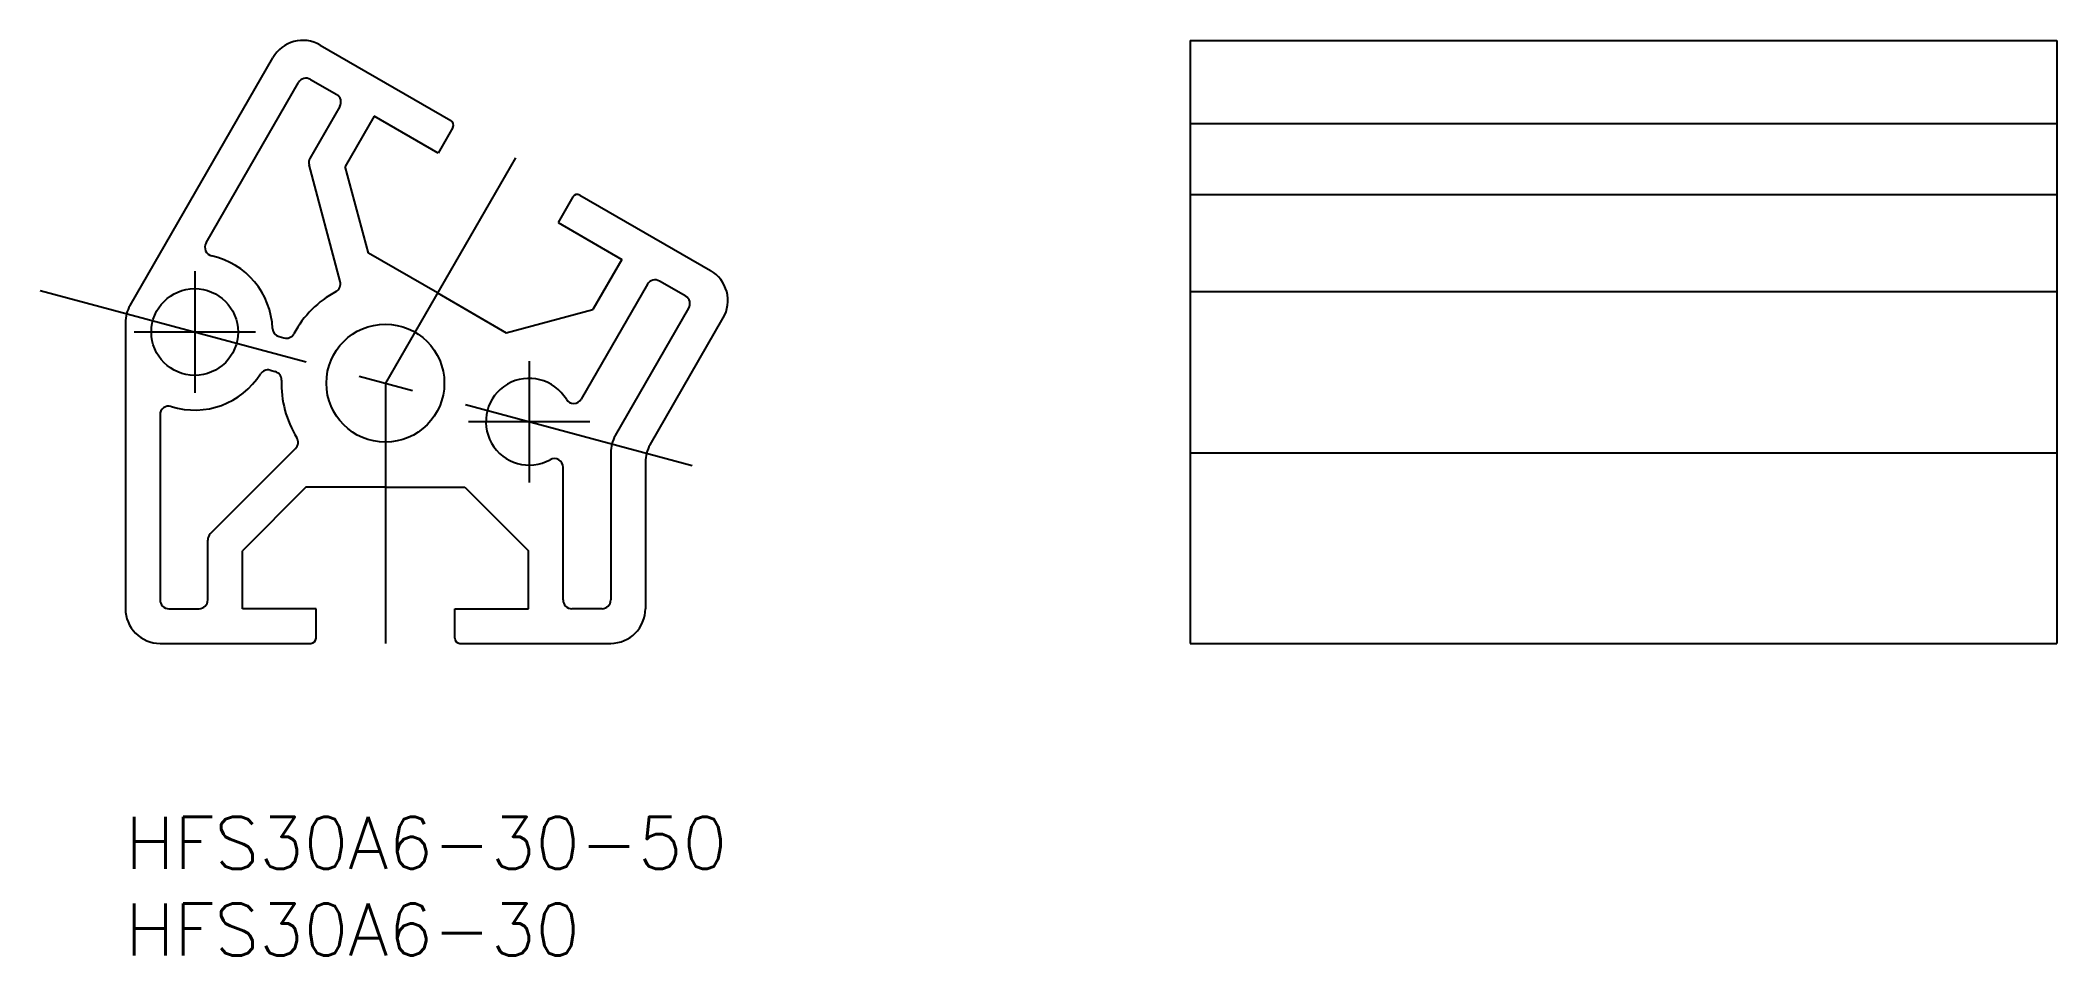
# Model space of a CAD drawing. Extents: x -5 to 111, y -8 to 45.
import ezdxf

# ---------------------------------------------------------------- set-up
doc = ezdxf.new("R2010")
doc.units = 0
doc.header["$LTSCALE"] = 0.5
doc.linetypes.add('CENTER', pattern=[50.8, 31.75, -6.35, 6.35, -6.35])
for name, color, linetype in [('MSM_CENTER', 1, 'CENTER'), ('MSM_CONTINUOUS', 7, 'CONTINUOUS'), ('MSM_PART_NUMBER', 7, 'CONTINUOUS')]:
    doc.layers.add(name, color=color, linetype=linetype)
doc.styles.get("Standard").update_dxf_attribs({"font": 'txt.shx', "height": 3, "bigfont": 'bigfont.shx'})

# ---------------------------------------------------------------- blocks, each defined once
blk = doc.blocks.new('*U2')
at = {"layer": 'MSM_PART_NUMBER'}
blk.add_text('HFS30A6-30-50', height=3, dxfattribs=at).set_placement((0, -3))
blk = doc.blocks.new('*U3')
at = {"layer": 'MSM_PART_NUMBER'}
blk.add_text('HFS30A6-30', height=3, dxfattribs=at).set_placement((0, -8))

msp = doc.modelspace()

# ---------------------------------------------------------------- linework, layer by layer
at = {"layer": 'MSM_CENTER'}
for p, q in [((22.500147, 37.990372), (15.000146, 24.999991)), ((3.999999, 31.447497), (3.999999, 24.447496)), ((-4.907038, 30.334131), (32.702955, 20.256564)), ((7.499999, 27.947497), (0.5, 27.947497)), ((23.299988, 26.276077), (23.299988, 19.276077)), ((15, 25), (15, 10)), ((26.799988, 22.776077), (19.799988, 22.776077))]:
    msp.add_line(p, q, dxfattribs=at)
at = {"layer": 'MSM_CONTINUOUS'}
for p, q in [((11.241816, 44.490372), (18.776195, 40.140397)), ((61.422596, 44.75832), (111.422596, 44.75832)), ((61.422596, 44.75832), (61.422596, 10)), ((111.422596, 44.75832), (111.422596, 10)), ((0.267952, 29.483081), (8.509765, 43.758322)), ((4.652855, 33.078262), (9.991699, 42.325411)), ((10.674723, 42.508383), (12.190268, 41.633383)), ((12.373281, 40.950369), (10.644734, 37.95644)), ((14.355437, 40.383322), (12.68756, 37.494473)), ((18.036045, 38.258322), (14.355437, 40.383322)), ((18.886051, 39.730575), (18.036045, 38.258322)), ((61.422596, 39.958273), (111.422596, 39.958273)), ((12.397231, 30.850214), (10.594786, 37.577029)), ((14.028612, 32.488994), (12.68741, 37.494429)), ((25.814255, 35.730574), (24.964249, 34.258322)), ((26.223991, 35.840408), (33.758371, 31.490433)), ((61.422596, 35.880553), (111.422596, 35.880553)), ((24.964249, 34.258322), (28.644855, 32.133321)), ((18.000147, 30.196144), (14.028714, 32.489051)), ((28.644855, 32.133321), (26.976978, 29.244473)), ((30.1268, 30.700369), (26.301926, 24.075492)), ((32.325357, 30.008382), (30.809814, 30.883382)), ((61.422596, 30.275997), (111.422596, 30.275997)), ((18.000147, 30.196144), (21.971474, 27.903297)), ((21.971481, 27.903276), (26.976915, 29.244478)), ((28.267954, 21.980751), (32.508371, 29.325369)), ((0, 28.483078), (0, 12)), ((30.267948, 21.444844), (34.490421, 28.758382)), ((8.866017, 27.678928), (9.14977, 27.602897)), ((8.34835, 25.747084), (8.632132, 25.671045)), ((1.999999, 23.177801), (1.999999, 12.5)), ((9.82081, 21.23502), (4.896525, 16.310736)), ((28, 20.980745), (28, 12.5)), ((61.422596, 20.980745), (111.422596, 20.980745)), ((25.25, 12.5), (25.25, 20.149769)), ((30, 20.444845), (30, 12)), ((10.414281, 19.000063), (6.750048, 15.335831)), ((15, 19), (10.414306, 19)), ((15, 19), (19.585815, 19)), ((19.585901, 19.000001), (23.250046, 15.335856)), ((4.749999, 12.5), (4.749999, 15.957153)), ((6.749999, 12), (6.749999, 15.335815)), ((23.25, 12), (23.25, 15.335815)), ((2.499999, 12), (4.249999, 12)), ((11, 12), (6.749999, 12)), ((11, 10.300049), (11, 12)), ((19, 12), (23.25, 12)), ((19, 10.300049), (19, 12)), ((27.5, 12), (25.75, 12)), ((1.999999, 10), (10.700073, 10)), ((19.300049, 10), (28, 10)), ((61.422596, 10), (111.422596, 10))]:
    msp.add_line(p, q, dxfattribs=at)
for centre, radius in [((3.999999, 27.947497), 2.5), ((15, 25), 3.4)]:
    msp.add_circle(centre, radius, dxfattribs=at)
for centre, radius, start, end in [((10.241668, 42.75832), 2, 60.000002, 150), ((10.424652, 42.07538), 0.5, 60.000002, 150), ((11.940338, 41.2003), 0.5, 330, 60.000002), ((18.62616, 39.880627), 0.3, 330.00004, 60.000015), ((11.077697, 37.706367), 0.5, 150, 195), ((26.073944, 35.580553), 0.3, 60.000015, 150), ((5.085876, 32.828272), 0.5, 150, 257.45726), ((4.00003, 27.9476), 4.5, 2.456318, 77.457269), ((32.758423, 29.758359), 2, 330, 60.000002), ((15.00003, 25.000105), 6, 118.34236, 151.65812), ((11.914184, 30.720851), 0.5, 298.34236, 15.000002), ((30.559845, 30.450327), 0.5, 60.000002, 150), ((1.999999, 28.483078), 2, 150, 180.00001), ((32.075378, 29.575334), 0.5, 330, 60.000002), ((8.995422, 28.161889), 0.5, 182.45632, 255), ((9.279174, 28.085859), 0.5, 255, 331.65813), ((8.218933, 25.26412), 0.5, 74.999999, 147.5424), ((8.502716, 25.188081), 0.5, 358.34187, 74.999999), ((3.999999, 27.947497), 4.5, 252.5424, 327.5424), ((15, 25), 6, 178.34187, 211.65764), ((23.299988, 22.776077), 2.5, 31.09586, 298.90334), ((2.499999, 23.177801), 0.5, 72.542394, 180.00001), ((25.868927, 24.325493), 0.5, 211.09587, 330), ((9.467285, 21.588501), 0.5, 315, 31.65764), ((30, 20.980745), 2, 150, 180.00001), ((32, 20.444845), 2, 150, 180.00001), ((24.75, 20.149769), 0.5, 0, 118.90333), ((5.249999, 15.957153), 0.5, 135, 180.00001), ((1.999999, 12), 2, 179.99999, 270), ((2.499999, 12.5), 0.5, 179.99999, 270), ((4.249999, 12.5), 0.5, 270, 0), ((25.75, 12.5), 0.5, 179.99999, 270), ((27.5, 12.5), 0.5, 270, 0), ((28, 12), 2, 270, 0), ((10.700073, 10.300049), 0.3, 269.99998, 359.99996), ((19.300049, 10.300049), 0.3, 179.99999, 269.99997)]:
    msp.add_arc(centre, radius, start, end, dxfattribs=at)

# ---------------------------------------------------------------- block references
for name in ['*U2', '*U3']:
    msp.add_blockref(name, (0, 0), dxfattribs=at)

doc.saveas('drawing.dxf')
